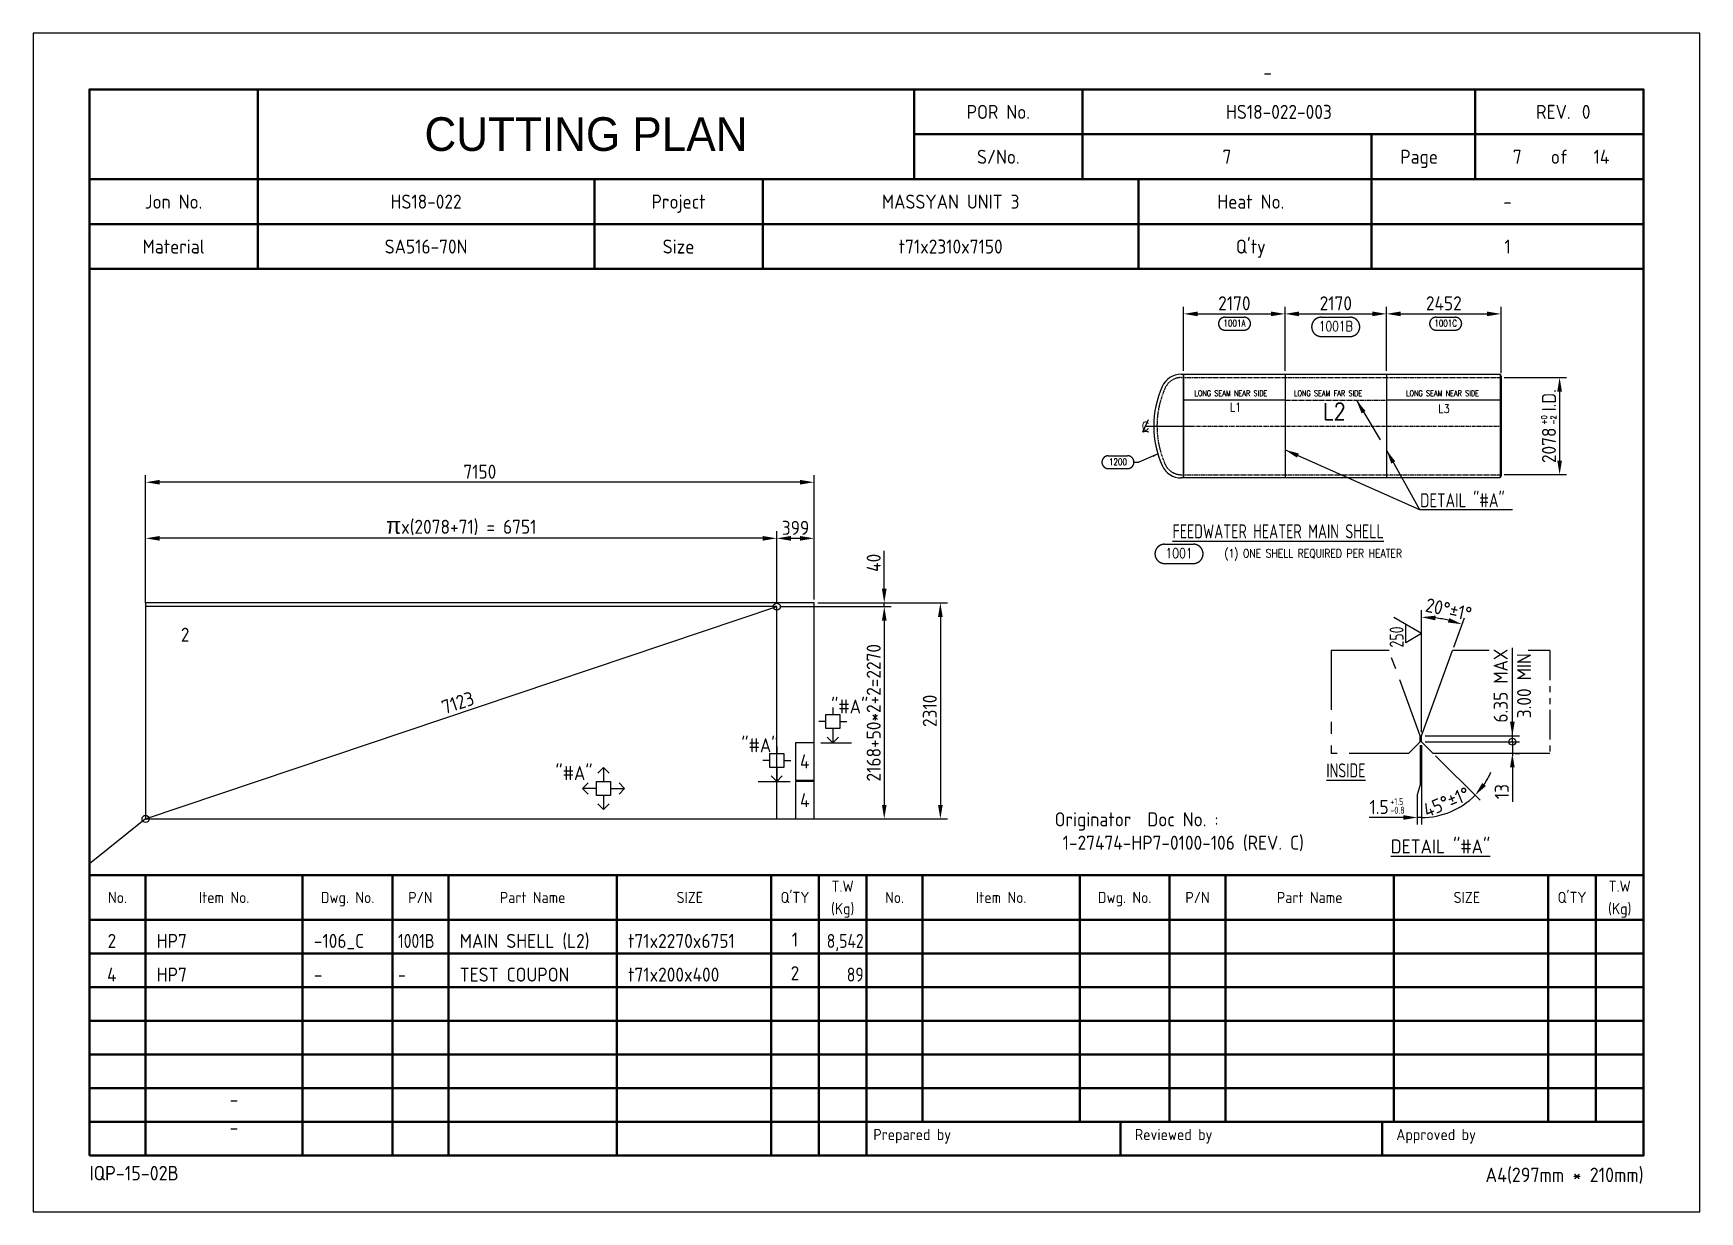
# Model space of a CAD drawing. Header units: millimetres. Extents: x -47360 to 661737, y -45870 to 354580.
# Drawn here: x 20000 to 37820, y 60000 to 72600 of the extents above; entities that cross this region are included whole.
import ezdxf
from ezdxf.enums import TextEntityAlignment as Align

# ---------------------------------------------------------------- set-up
doc = ezdxf.new("R2010")
doc.units = ezdxf.units.MM
doc.header["$LTSCALE"] = 10
for name, pattern in [('CENTER', [2, 1.25, -0.25, 0.25, -0.25]), ('CONT', [1, 1, 0]), ('DASHED', [0.75, 0.5, -0.25]), ('PHANTOM', [63.5, 31.75, -6.35, 6.35, -6.35, 6.35, -6.35])]:
    doc.linetypes.add(name, pattern=pattern)
for name, color, linetype in [('02_1  071x6751.28261256447x2270', 7, 'Continuous'), ('04_6  071x400x200', 7, 'Continuous'), ('11', 2, 'Continuous'), ('12', 1, 'CENTER'), ('12_Ejes principales', 1, 'CENTER'), ('13', 4, 'PHANTOM'), ('14', 3, 'DASHED'), ('15', 7, 'Continuous'), ('GEN-ANN', 7, 'CONT'), ('GEN-TXT', 7, 'CONT'), ('N07_1  071x7150x2310', 7, 'Continuous'), ('T', 2, 'Continuous')]:
    doc.layers.add(name, color=color, linetype=linetype)
doc.layers.add('PAGE', color=9, linetype='Continuous', plot=False)
doc.layers.add('TITLE', color=15, linetype='Continuous', lineweight=40)
doc.styles.add('FRACTION', font='romans.shx', dxfattribs={"bigfont": 'FRACTION.shx'})
doc.styles.add('SIMPLEX', font='romans.shx', dxfattribs={"width": 0.8})
doc.styles.get("Standard").update_dxf_attribs({"font": 'isocp2.shx', "bigfont": 'whgtxt.shx'})
doc.dimstyles.new('ISO-25', dxfattribs={"dimscale": 60, "dimtxt": 2.5, "dimasz": 2.5, "dimexe": 1.25, "dimexo": 0.625, "dimtad": 1, "dimdec": 0, "dimdsep": 46, "dimtxsty": 'Standard', "dimcen": 2.5, "dimclrt": 2, "dimadec": 0, "dimazin": 0, "dimtfac": 1, "dimtdec": 0, "dimtmove": 0, "dimatfit": 3, "dimfxl": 1, "dimarcsym": 0})
doc.dimstyles.new('ISO-25 x2', dxfattribs={"dimscale": 60, "dimtxt": 2.5, "dimasz": 2.5, "dimexe": 1.25, "dimexo": 0.625, "dimtad": 1, "dimdec": 0, "dimlfac": 2, "dimdsep": 46, "dimtxsty": 'Standard', "dimcen": 2.5, "dimclrt": 2, "dimadec": 0, "dimazin": 0, "dimtfac": 1, "dimtdec": 0, "dimtmove": 0, "dimatfit": 3, "dimfxl": 1, "dimarcsym": 0})
doc.dimstyles.get("Standard").update_dxf_attribs({"dimtxt": 1, "dimasz": 1, "dimexe": 1, "dimexo": 1, "dimgap": 1, "dimtad": 1, "dimtxsty": 'Standard', "dimcen": 2.5, "dimadec": 0, "dimazin": 0, "dimtfac": 1, "dimtmove": 0, "dimatfit": 3, "dimfxl": 1, "dimarcsym": 0})

# ---------------------------------------------------------------- blocks, each defined once
blk = doc.blocks.new('CP00')
at = {"layer": 'PAGE'}
blk.add_line((20, 70), (10, 62), dxfattribs=at)
blk.add_lwpolyline([(0, 0), (297, 0), (297, 210), (0, 210)], close=True, dxfattribs=at)
at = {"layer": 'TITLE'}
for p, q in [((40, 184), (40, 200)), ((157, 184), (157, 200)), ((10, 184), (287, 184)), ((10, 168), (287, 168)), ((10, 60), (287, 60)), ((148.5, 16), (287, 16))]:
    blk.add_line(p, q, dxfattribs=at)
at = {"layer": 'TITLE', "color": 8}
for p, q in [((187, 184), (187, 200)), ((257, 184), (257, 192)), ((40, 168), (40, 184)), ((130, 168), (130, 184)), ((238.5, 168), (238.5, 184)), ((10, 176), (287, 176)), ((20, 10), (20, 60)), ((48, 10), (48, 60)), ((64, 10), (64, 60)), ((74, 10), (74, 60)), ((104, 10), (104, 60)), ((131.5, 10), (131.5, 60)), ((140, 10), (140, 60)), ((158.5, 16), (158.5, 60)), ((186.5, 16), (186.5, 60)), ((202.5, 16), (202.5, 60)), ((212.5, 16), (212.5, 60)), ((242.5, 16), (242.5, 60)), ((270, 16), (270, 60)), ((278.5, 16), (278.5, 60)), ((10, 52), (287, 52)), ((10, 46), (287, 46)), ((10, 40), (287, 40)), ((10, 34), (287, 34)), ((10, 28), (287, 28)), ((10, 22), (287, 22)), ((10, 16), (148.5, 16)), ((193.8, 16), (193.8, 10)), ((240.4, 16), (240.4, 10))]:
    blk.add_line(p, q, dxfattribs=at)
at = {"layer": 'TITLE', "color": 9}
for p, q in [((257, 192), (257, 200)), ((157, 192), (287, 192)), ((238.5, 184), (238.5, 192)), ((100, 168), (100, 184)), ((197, 168), (197, 184)), ((148.5, 10), (148.5, 60))]:
    blk.add_line(p, q, dxfattribs=at)
at = {"layer": 'TITLE', "color": 15}
blk.add_lwpolyline([(10, 10), (287, 10), (287, 200), (10, 200)], close=True, dxfattribs=at)
at = {"layer": 'PAGE', "color": 2}
blk.add_attdef('ATT_NESTINGPLANNO', text='', height=2.5, dxfattribs=at).set_placement((220, 203), align=Align.MIDDLE_CENTER)
for tag, p in [('ATT_OWNERITEMNO', (35, 7.09)), ('ATT_PARTNAME', (35, 2.09))]:
    blk.add_attdef(tag, text='', height=2.5, dxfattribs=at).set_placement(p, align=Align.MIDDLE_LEFT)
at = {"layer": 'TITLE', "color": 2}
for s, height, p in [('POR No.', 2.5, (172, 196)), ('S/No.', 2.5, (172, 188)), ('Page', 2.5, (247, 188)), ('of', 2.5, (272, 188)), ('Jon No.', 2.5, (25, 180)), ('Project', 2.5, (115, 180)), ('Heat No.', 2.5, (217, 180)), ('-', 2.5, (262.75, 180)), ('Material', 2.5, (25, 172)), ('Size', 2.5, (115, 172)), ("Q'ty", 2.5, (217, 172)), ('No.', 2, (15, 56)), ('Item No.', 2, (34, 56)), ('Dwg. No.', 2, (56, 56)), ('P/N', 2, (69, 56)), ('Part Name', 2, (89, 56)), ('SIZE', 2, (117, 56)), ("Q'TY", 2, (135.75, 56)), ('T.W', 2, (144.25, 58)), ('No.', 2, (153.5, 56)), ('Item No.', 2, (172.5, 56)), ('Dwg. No.', 2, (194.5, 56)), ('P/N', 2, (207.5, 56)), ('Part Name', 2, (227.5, 56)), ('SIZE', 2, (255.5, 56)), ("Q'TY", 2, (274.25, 56)), ('T.W', 2, (282.75, 58)), ('(Kg)', 2, (144.25, 54)), ('(Kg)', 2, (282.75, 54))]:
    blk.add_text(s, height=height, dxfattribs=at).set_placement(p, align=Align.MIDDLE_CENTER)
blk.add_text('REV.', height=2.5, dxfattribs=at).set_placement((274, 196), align=Align.MIDDLE_RIGHT)
blk.add_text('0', height=2.5, dxfattribs=at).set_placement((276, 196), align=Align.MIDDLE_LEFT)
for s, height, p in [('Prepared by', 2, (149.73, 12.75)), ('Reviewed by', 2, (196.33, 12.75)), ('Approved by', 2, (242.93, 12.75)), ('IQP-15-02B', 2.594, (10, 5.57))]:
    blk.add_text(s, height=height, dxfattribs=at).set_placement(p)
blk.add_text('A4(297mm * 210mm)', height=2.5936, dxfattribs=at).set_placement((287, 5.26), align=Align.RIGHT)
at = {"layer": 'TITLE', "color": 3, "insert": (98.5, 192), "char_height": 6, "width": 59.896, "attachment_point": 5}
blk.add_mtext('{\\fHYHeadLine-Medium|b0|i0|c129|p18;CUTTING PLAN}', dxfattribs=at)
at = {"layer": 'TITLE', "color": 2}
for tag, height, p in [('ATT_PORNO', 2.5, (222, 196)), ('ATT_CUTTINGPLANNO', 2.5, (212.75, 188)), ('ATT_PAGENO', 2.5, (264.5, 188)), ('ATT_PAGESUBTOTAL', 2.5, (279.5, 188)), ('ATT_WONO', 2.5, (70, 180)), ('ATT_PROJECT', 2.5, (163.5, 180)), ('ATT_PORWEIGHT', 2, (278.5, 89)), ('ATT_NETWEIGHT', 2, (278.5, 83)), ('ATT_SAVEWEIGHT', 2, (278.5, 77)), ('ATT_SCRAPWEIGHT', 2, (278.5, 71)), ('ATT_CUTTING', 2, (278.5, 65))]:
    blk.add_attdef(tag, text='', height=height, dxfattribs=at).set_placement(p, align=Align.MIDDLE_CENTER)
at = {"layer": 'TITLE', "color": 3}
for tag, p in [('ATT_MATERIAL', (70, 172)), ('ATT_SIZE', (163.5, 172)), ('ATT_QTY', (262.75, 172))]:
    blk.add_attdef(tag, text='', height=2.5, dxfattribs=at).set_placement(p, align=Align.MIDDLE_CENTER)
blk = doc.blocks.new('*D119')
at = {"color": 0, "lineweight": -2, "transparency": 16777216}
for p, q in [((21200, 66507), (21200, 67275)), ((27801, 67200), (21350, 67200)), ((27951, 66507), (27951, 67275))]:
    blk.add_line(p, q, dxfattribs=at)
at = {"color": 0, "transparency": 16777216}
for points in [[(21350, 67225), (21350, 67175), (21200, 67200)], [(27801, 67225), (27801, 67175), (27951, 67200)]]:
    blk.add_solid(points, dxfattribs=at)
at = {"layer": 'Defpoints', "color": 0, "transparency": 16777216}
for p in [(21200, 67200), (21200, 66470), (27951, 66470)]:
    blk.add_point(p, dxfattribs=at)
at = {"color": 2, "transparency": 16777216, "insert": (24576, 67331), "char_height": 150, "attachment_point": 5}
blk.add_mtext('{\\fGulim|b0|i0|c129|p50;\\H1.2x;π\\Fisocp2,whgtxt|c129;\\H0.83333x;x(2078+71) = 6751}', dxfattribs=at)
blk = doc.blocks.new('*D120')
at = {"color": 0, "lineweight": -2, "transparency": 16777216}
for p, q in [((27951, 66507), (27951, 67275)), ((28101, 67200), (28200, 67200)), ((28350, 66547), (28350, 67275))]:
    blk.add_line(p, q, dxfattribs=at)
at = {"color": 0, "transparency": 16777216}
for points in [[(28101, 67225), (28101, 67175), (27951, 67200)], [(28200, 67225), (28200, 67175), (28350, 67200)]]:
    blk.add_solid(points, dxfattribs=at)
at = {"layer": 'Defpoints', "color": 0, "transparency": 16777216}
for p in [(28350, 67200), (27951, 66470), (28350, 66510)]:
    blk.add_point(p, dxfattribs=at)
at = {"color": 2, "transparency": 16777216, "insert": (28151, 67312), "char_height": 150, "attachment_point": 5}
blk.add_mtext('399', dxfattribs=at)
blk = doc.blocks.new('*D121')
at = {"color": 0, "lineweight": -2, "transparency": 16777216}
for p, q in [((27989, 66470), (29175, 66470)), ((29100, 66320), (29100, 64350)), ((27989, 64200), (29175, 64200))]:
    blk.add_line(p, q, dxfattribs=at)
at = {"color": 0, "transparency": 16777216}
for points in [[(29075, 66320), (29125, 66320), (29100, 66470)], [(29075, 64350), (29125, 64350), (29100, 64200)]]:
    blk.add_solid(points, dxfattribs=at)
at = {"layer": 'Defpoints', "color": 0, "transparency": 16777216}
for p in [(27951, 66470), (27951, 64200), (29100, 64200)]:
    blk.add_point(p, dxfattribs=at)
at = {"color": 2, "transparency": 16777216, "insert": (28987, 65335), "char_height": 150, "attachment_point": 5, "rotation": 90}
blk.add_mtext('2168+50*2+2=2270', dxfattribs=at)
blk = doc.blocks.new('*D122')
at = {"color": 0, "lineweight": -2, "transparency": 16777216}
for p, q in [((29100, 66660), (29100, 67065)), ((27989, 66470), (29175, 66470)), ((28388, 66510), (29175, 66510)), ((29100, 66470), (29100, 66510)), ((29100, 66320), (29100, 66170))]:
    blk.add_line(p, q, dxfattribs=at)
at = {"color": 0, "transparency": 16777216}
for points in [[(29075, 66660), (29125, 66660), (29100, 66510)], [(29075, 66320), (29125, 66320), (29100, 66470)]]:
    blk.add_solid(points, dxfattribs=at)
at = {"layer": 'Defpoints', "color": 0, "transparency": 16777216}
for p in [(27951, 66470), (28350, 66510), (29100, 66510)]:
    blk.add_point(p, dxfattribs=at)
at = {"color": 2, "transparency": 16777216, "insert": (28987, 66938), "char_height": 150, "attachment_point": 5, "rotation": 90}
blk.add_mtext('40', dxfattribs=at)
blk = doc.blocks.new('*D123')
at = {"color": 0, "lineweight": -2, "transparency": 16777216}
for p, q in [((28388, 66510), (29775, 66510)), ((29700, 66360), (29700, 64350)), ((28388, 64200), (29775, 64200))]:
    blk.add_line(p, q, dxfattribs=at)
at = {"color": 0, "transparency": 16777216}
for points in [[(29675, 66360), (29725, 66360), (29700, 66510)], [(29675, 64350), (29725, 64350), (29700, 64200)]]:
    blk.add_solid(points, dxfattribs=at)
at = {"layer": 'Defpoints', "color": 0, "transparency": 16777216}
for p in [(28350, 66510), (28350, 64200), (29700, 64200)]:
    blk.add_point(p, dxfattribs=at)
at = {"color": 2, "transparency": 16777216, "insert": (29587, 65355), "char_height": 150, "attachment_point": 5, "rotation": 90}
blk.add_mtext('2310', dxfattribs=at)
blk = doc.blocks.new('_Small')
at = {"color": 0, "linetype": 'ByBlock', "lineweight": -2}
blk.add_circle((0, 0), 0.25, dxfattribs=at)
blk = doc.blocks.new('*D130')
at = {"color": 0, "lineweight": -2, "transparency": 16777216}
blk.add_line((21200, 64200), (27951, 66470), dxfattribs=at)
at = {"layer": 'Defpoints', "color": 0, "transparency": 16777216}
for p in [(27951, 66470), (27951, 66470), (21200, 64200)]:
    blk.add_point(p, dxfattribs=at)
at = {"color": 0, "lineweight": -2, "transparency": 16777216, "xscale": 150, "yscale": 150, "zscale": 150}
for p, rotation in [((27951, 66470), 18.58431277206989), ((21200, 64200), 198.5843127720699)]:
    blk.add_blockref('_Small', p, dxfattribs=dict(at, rotation=rotation))
at = {"color": 2, "transparency": 16777216, "insert": (24540, 65442), "char_height": 150, "attachment_point": 5, "rotation": 18.5843}
blk.add_mtext('7123', dxfattribs=at)
blk = doc.blocks.new('*D132')
at = {"color": 0, "lineweight": -2, "transparency": 16777216}
for p, q in [((21200, 66547.5), (21200, 67875)), ((28200, 67800), (21350, 67800)), ((28350, 66547.5), (28350, 67875))]:
    blk.add_line(p, q, dxfattribs=at)
at = {"color": 0, "transparency": 16777216}
for points in [[(21350, 67825), (21350, 67775), (21200, 67800)], [(28200, 67825), (28200, 67775), (28350, 67800)]]:
    blk.add_solid(points, dxfattribs=at)
at = {"layer": 'Defpoints', "color": 0, "transparency": 16777216}
for p in [(21200, 67800), (21200, 66510), (28350, 66510)]:
    blk.add_point(p, dxfattribs=at)
at = {"color": 2, "transparency": 16777216, "insert": (24775, 67912.5), "char_height": 150, "attachment_point": 5}
blk.add_mtext('7150', dxfattribs=at)
blk = doc.blocks.new('$CL')
at = {"layer": 'GEN-TXT', "color": 2, "linetype": 'CONT'}
blk.add_line((0.031, 0.069), (-0.031, -0.069), dxfattribs=at)
blk.add_arc((0.003, -0.131), 0.0703, 61.7604, 118.2396, dxfattribs=at)
at = {"layer": 'GEN-TXT', "color": 2, "linetype": 'CONT', "style": 'FRACTION'}
blk.add_text('C', height=0.0938, dxfattribs=at).set_placement((0, 0), align=Align.MIDDLE)
blk = doc.blocks.new('$PNBR')
at = {"layer": 'GEN-ANN', "color": 7, "linetype": 'CONT'}
for p, q in [((0.125, 0.125), (0.5, 0.125)), ((0.125, -0.125), (0.5, -0.125))]:
    blk.add_line(p, q, dxfattribs=at)
for centre, start, end in [((0.125, 0), 90, 270), ((0.5, 0), 270, 90)]:
    blk.add_arc(centre, 0.125, start, end, dxfattribs=at)
at = {"layer": 'GEN-ANN', "color": 7, "linetype": 'CONT', "style": 'FRACTION'}
blk.add_attdef('PNB', text='', height=0.0938, dxfattribs=at).set_placement((0.313, -0.046), align=Align.CENTER)
blk = doc.blocks.new('*D224')
at = {"color": 0, "lineweight": -2, "transparency": 16777216}
for p, q in [((32301, 68992), (32301, 69675)), ((32451, 69600), (33236, 69600)), ((33386, 68992), (33386, 69675))]:
    blk.add_line(p, q, dxfattribs=at)
at = {"color": 0, "transparency": 16777216}
for points in [[(32451, 69625), (32451, 69575), (32301, 69600)], [(33236, 69625), (33236, 69575), (33386, 69600)]]:
    blk.add_solid(points, dxfattribs=at)
at = {"layer": 'Defpoints', "color": 0, "transparency": 16777216}
for p in [(33386, 69600), (32301, 68954), (33386, 68954)]:
    blk.add_point(p, dxfattribs=at)
at = {"color": 2, "transparency": 16777216, "insert": (32844, 69713), "char_height": 150, "attachment_point": 5}
blk.add_mtext('2170', dxfattribs=at)
blk = doc.blocks.new('*D225')
at = {"color": 0, "lineweight": -2, "transparency": 16777216}
for p, q in [((33386, 68992), (33386, 69675)), ((33536, 69600), (34321, 69600)), ((34471, 68992), (34471, 69675))]:
    blk.add_line(p, q, dxfattribs=at)
at = {"color": 0, "transparency": 16777216}
for points in [[(33536, 69625), (33536, 69575), (33386, 69600)], [(34321, 69625), (34321, 69575), (34471, 69600)]]:
    blk.add_solid(points, dxfattribs=at)
at = {"layer": 'Defpoints', "color": 0, "transparency": 16777216}
for p in [(34471, 69600), (33386, 68954), (34471, 68954)]:
    blk.add_point(p, dxfattribs=at)
at = {"color": 2, "transparency": 16777216, "insert": (33929, 69713), "char_height": 150, "attachment_point": 5}
blk.add_mtext('2170', dxfattribs=at)
blk = doc.blocks.new('*D226')
at = {"color": 0, "lineweight": -2, "transparency": 16777216}
for p, q in [((34471, 68992), (34471, 69675)), ((34621, 69600), (35547, 69600)), ((35697, 68967), (35697, 69675))]:
    blk.add_line(p, q, dxfattribs=at)
at = {"color": 0, "transparency": 16777216}
for points in [[(34621, 69625), (34621, 69575), (34471, 69600)], [(35547, 69625), (35547, 69575), (35697, 69600)]]:
    blk.add_solid(points, dxfattribs=at)
at = {"layer": 'Defpoints', "color": 0, "transparency": 16777216}
for p in [(35697, 69600), (34471, 68955), (35697, 68929)]:
    blk.add_point(p, dxfattribs=at)
at = {"color": 2, "transparency": 16777216, "insert": (35084, 69713), "char_height": 150, "attachment_point": 5}
blk.add_mtext('2452', dxfattribs=at)
blk = doc.blocks.new('*D227')
at = {"color": 0, "lineweight": -2, "transparency": 16777216}
for p, q in [((35728, 68920), (36397, 68920)), ((36322, 68770), (36322, 68031)), ((35728, 67881), (36397, 67881))]:
    blk.add_line(p, q, dxfattribs=at)
at = {"color": 0, "transparency": 16777216}
for points in [[(36297, 68770), (36347, 68770), (36322, 68920)], [(36297, 68031), (36347, 68031), (36322, 67881)]]:
    blk.add_solid(points, dxfattribs=at)
at = {"layer": 'Defpoints', "color": 0, "transparency": 16777216}
for p in [(35691, 68920), (35691, 67881), (36322, 67881)]:
    blk.add_point(p, dxfattribs=at)
at = {"color": 2, "transparency": 16777216, "insert": (36208, 68400), "char_height": 150, "attachment_point": 5, "rotation": 90}
blk.add_mtext('2078  I.D.', dxfattribs=at)
blk = doc.blocks.new('*D228')
at = {"color": 0, "lineweight": -2, "transparency": 16777216}
for p, q in [((35817, 65238), (35817, 65388)), ((34883, 65088), (35892, 65088)), ((35817, 65025), (35817, 65088)), ((34883, 65025), (35892, 65025)), ((35817, 65025), (35817, 64875))]:
    blk.add_line(p, q, dxfattribs=at)
at = {"color": 0, "transparency": 16777216}
blk.add_solid([(35792, 65238), (35842, 65238), (35817, 65088)], dxfattribs=at)
at = {"layer": 'Defpoints', "color": 0, "transparency": 16777216}
for p in [(34845, 65088), (35817, 65088), (34845, 65025)]:
    blk.add_point(p, dxfattribs=at)
at = {"color": 0, "lineweight": -2, "transparency": 16777216, "xscale": 150, "yscale": 150, "zscale": 150, "rotation": 90}
blk.add_blockref('_Small', (35817, 65025), dxfattribs=at)
blk = doc.blocks.new('*D229')
at = {"color": 0, "lineweight": -2, "transparency": 16777216}
for p, q in [((35817, 65025), (35817, 65175)), ((34883, 65025), (35892, 65025)), ((35817, 65025), (35817, 64900)), ((35847, 64900), (35892, 64900)), ((35817, 64750), (35817, 64384))]:
    blk.add_line(p, q, dxfattribs=at)
at = {"color": 0, "transparency": 16777216}
blk.add_solid([(35792, 64750), (35842, 64750), (35817, 64900)], dxfattribs=at)
at = {"layer": 'Defpoints', "color": 0, "transparency": 16777216}
for p in [(34845, 65025), (35809, 64900), (35817, 64900)]:
    blk.add_point(p, dxfattribs=at)
at = {"color": 2, "transparency": 16777216, "insert": (35704, 64492), "char_height": 150, "attachment_point": 5, "rotation": 90}
blk.add_mtext('13', dxfattribs=at)
blk = doc.blocks.new('_None')
blk = doc.blocks.new('*D230')
at = {"color": 0, "lineweight": -2, "transparency": 16777216}
for p, q in [((34845, 65126), (34845, 66432)), ((35190, 66035), (35305, 66351))]:
    blk.add_line(p, q, dxfattribs=at)
blk.add_arc((34845, 65088), 1269, 76.7786, 83.2214, dxfattribs=at)
at = {"color": 0, "transparency": 16777216}
for points in [[(34993, 66323), (34996, 66373), (34845, 66357)], [(35142, 66347), (35128, 66300), (35279, 66281)]]:
    blk.add_solid(points, dxfattribs=at)
at = {"layer": 'Defpoints', "color": 0, "transparency": 16777216}
for p in [(34992, 66349), (35177, 66000), (34845, 65088), (34845, 65088), (34845, 65025)]:
    blk.add_point(p, dxfattribs=at)
at = {"color": 2, "transparency": 16777216, "insert": (35136, 66439), "char_height": 150, "attachment_point": 5, "rotation": 347.8243}
blk.add_mtext('20°%%P1%%D', dxfattribs=at)

msp = doc.modelspace()

# ---------------------------------------------------------------- linework, layer by layer
for p, q in [((35816.95, 65388.5), (35816.95, 66028.75)), ((28420.47, 65015), (28750.23, 65015)), ((34830.14, 64987.5), (34830.14, 64563.58)), ((34845.14, 64987.5), (34845.14, 64139.66)), ((34996.66, 64873.48), (35471.17, 64398.97)), ((27749.77, 64600), (28095.05, 64600)), ((34830.14, 64563.58), (34800.14, 64456.58)), ((34800.14, 64456.58), (34800.14, 64139.66)), ((34650.14, 64214.66), (34283.93, 64214.66)), ((34845.14, 64214.66), (34800.14, 64214.66))]:
    msp.add_line(p, q)
for start, end in [(325.621043, 336.242086), (270, 315)]:
    msp.add_arc((34845.14, 65025), 810.34, start, end)
for points in [[(35533.17, 64551.46), (35494.69, 64583.39), (35418.14, 64452)], [(34650.14, 64239.66), (34650.14, 64189.66), (34800.14, 64214.66)]]:
    msp.add_solid(points)
at = {"layer": '02_1  071x6751.28261256447x2270'}
msp.add_lwpolyline([(27951.28, 64200), (27951.28, 66470), (21200, 66470), (21200, 64200)], close=True, dxfattribs=at)
at = {"layer": '04_6  071x400x200'}
for points in [[(28350, 65015), (28150, 65015), (28150, 64615), (28350, 64615)], [(28350, 64600), (28150, 64600), (28150, 64200), (28350, 64200)]]:
    msp.add_lwpolyline(points, close=True, dxfattribs=at)
at = {"layer": '11', "color": 3}
for p, q in [((33386.2, 68954.5), (33386.2, 67845.5)), ((34471.2, 68954.5), (34471.2, 67845.5)), ((33386.2, 68677.25), (32301.2, 68677.25)), ((35697.31, 68677.25), (34471.2, 68677.25)), ((34845.14, 65088.5), (35176.9, 66000)), ((35568.46, 66000), (35176.9, 66000)), ((36217.75, 66000), (35986.2, 66000)), ((34845.14, 65025), (34845.14, 65088.5)), ((34970.14, 64900), (34845.14, 65025)), ((36217.75, 64900), (34970.14, 64900))]:
    msp.add_line(p, q, dxfattribs=at)
msp.add_lwpolyline([(32276.12, 68954.5), (32301.2, 68954.5), (32301.2, 67845.5), (32276.12, 67845.5)], dxfattribs=at)
msp.add_lwpolyline([(32301.2, 68954.5), (35688.04, 68954.5), (35697.31, 68929.02), (35697.31, 67870.98), (35688.04, 67845.5), (32301.2, 67845.5)], close=True, dxfattribs=at)
for centre, radius, start, end in [((33014.55, 68400), 1033.1, 155.855394, 204.144606), ((32276.6, 68729.61), 224.89, 90.120932, 155.581912), ((32276.6, 68070.39), 224.89, 204.418088, 269.879068)]:
    msp.add_arc(centre, radius, start, end, dxfattribs=at)
at = {"layer": '12', "linetype": 'CENTER', "ltscale": 3}
msp.add_line((31901.69, 68400), (35697.31, 68400), dxfattribs=at)
at = {"layer": '12_Ejes principales', "ltscale": 50}
msp.add_line((31906.32, 68400), (32386.89, 68400), dxfattribs=at)
at = {"layer": '13', "ltscale": 2}
for p, q in [((34498.38, 66000), (33880.88, 66000)), ((33880.88, 66000), (33880.88, 64900)), ((34830.14, 65088.5), (34498.38, 66000)), ((34705.14, 64900), (33880.88, 64900)), ((34705.14, 64900), (34830.14, 65025))]:
    msp.add_line(p, q, dxfattribs=at)
at = {"layer": '13'}
for p, q in [((36217.75, 66000), (36217.75, 64900)), ((34830.14, 65025), (34830.14, 65088.5))]:
    msp.add_line(p, q, dxfattribs=at)
at = {"layer": '14', "color": 6, "ltscale": 2}
for p, q in [((32276.2, 68919.5), (32301.2, 68919.5)), ((33386.2, 68677.25), (34471.2, 68677.25)), ((32276.2, 67880.5), (32301.2, 67880.5))]:
    msp.add_line(p, q, dxfattribs=at)
for points in [[(32301.2, 68919.5), (35690.96, 68919.5), (35697.31, 68925.85)], [(32301.2, 67880.5), (35690.96, 67880.5), (35697.31, 67874.15)]]:
    msp.add_lwpolyline(points, dxfattribs=at)
for centre, radius, start, end in [((33014.55, 68400), 998.1, 155.855394, 204.144606), ((32276.6, 68729.61), 189.89, 90.121044, 155.531151), ((32276.6, 68070.39), 189.89, 204.468849, 269.878956)]:
    msp.add_arc(centre, radius, start, end, dxfattribs=at)
at = {"layer": '15', "linetype": 'Continuous'}
msp.add_line((35688.04, 68954.5), (35688.04, 67845.5), dxfattribs=at)
at = {"layer": '15'}
for p, q in [((31770.55, 68014.03, -106440818.53), (31822.92, 68014.03, -106440818.53)), ((34845.14, 66181.37), (34549.94, 66351.8)), ((34676.34, 66083.91), (34676.34, 66278.83)), ((34845.14, 66181.37), (34676.34, 66083.91))]:
    msp.add_line(p, q, dxfattribs=at)
at = {"layer": 'N07_1  071x7150x2310', "color": 3}
msp.add_lwpolyline([(28350, 64200), (28350, 66510), (21200, 66510), (21200, 64200)], close=True, dxfattribs=at)
at = {"layer": 'T'}
for p, q in [((28475.12, 65240), (28400.12, 65240)), ((28550.12, 65390), (28550.12, 65315)), ((28625.12, 65240), (28700.12, 65240)), ((28550.12, 65165), (28550.12, 65015)), ((27949.88, 64975), (27949.88, 64900)), ((26098.28, 64750.33), (26098.28, 64600.33)), ((27874.88, 64825), (27799.88, 64825)), ((27949.88, 64750), (27949.88, 64600)), ((28024.88, 64825), (28099.88, 64825)), ((26023.28, 64525.33), (25873.28, 64525.33)), ((26173.28, 64525.33), (26323.28, 64525.33)), ((26098.28, 64450.33), (26098.28, 64300.33))]:
    msp.add_line(p, q, dxfattribs=at)
for points in [[(28475.12, 65315), (28625.12, 65315), (28625.12, 65165), (28475.12, 65165)], [(27874.88, 64900), (28024.88, 64900), (28024.88, 64750), (27874.88, 64750)], [(26023.28, 64600.33), (26173.28, 64600.33), (26173.28, 64450.33), (26023.28, 64450.33)]]:
    msp.add_lwpolyline(points, close=True, dxfattribs=at)
for points in [[(28490.12, 65075), (28550.12, 65015), (28610.12, 65075)], [(26038.28, 64690.33), (26098.28, 64750.33), (26158.28, 64690.33)], [(25933.28, 64465.33), (25873.28, 64525.33), (25933.28, 64585.33)], [(26263.28, 64465.33), (26323.28, 64525.33), (26263.28, 64585.33)], [(27889.88, 64660), (27949.88, 64600), (28009.88, 64660)], [(26038.28, 64360.33), (26098.28, 64300.33), (26158.28, 64360.33)]]:
    msp.add_lwpolyline(points, dxfattribs=at)

# ---------------------------------------------------------------- block references
ref = msp.add_blockref('CP00', (20000, 60000), dxfattribs=dict(xscale=60, yscale=60, zscale=60))
ref.add_attrib('ATT_WONO', 'HS18-022', dxfattribs={"layer": 'TITLE', "color": 2, "height": 150}).set_placement((24200, 70800), align=Align.MIDDLE_CENTER)
ref.add_attrib('ATT_PROJECT', 'MASSYAN UNIT 3', dxfattribs={"layer": 'TITLE', "color": 2, "height": 150}).set_placement((29810, 70800), align=Align.MIDDLE_CENTER)
ref.add_attrib('ATT_PORNO', 'HS18-022-003', dxfattribs={"layer": 'TITLE', "color": 2, "height": 150}).set_placement((33320, 71760), align=Align.MIDDLE_CENTER)
ref.add_attrib('ATT_OWNERITEMNO', '-', dxfattribs={"layer": 'PAGE', "color": 2, "height": 150}).set_placement((22100, 61200), align=Align.MIDDLE_LEFT)
ref.add_attrib('ATT_PARTNAME', '-', dxfattribs={"layer": 'PAGE', "color": 2, "height": 150}).set_placement((22100, 60900), align=Align.MIDDLE_LEFT)
ref.add_attrib('ATT_MATERIAL', 'SA516-70N', dxfattribs={"layer": 'TITLE', "color": 3, "height": 150}).set_placement((24200, 70320), align=Align.MIDDLE_CENTER)
ref.add_attrib('ATT_SIZE', 't71x2310x7150', dxfattribs={"layer": 'TITLE', "color": 3, "height": 150}).set_placement((29810, 70320), align=Align.MIDDLE_CENTER)
ref.add_attrib('ATT_QTY', '1', dxfattribs={"layer": 'TITLE', "color": 3, "height": 150}).set_placement((35765, 70320), align=Align.MIDDLE_CENTER)
ref.add_attrib('ATT_NESTINGPLANNO', '-', dxfattribs={"layer": 'PAGE', "color": 2, "height": 150}).set_placement((33200, 72180), align=Align.MIDDLE_CENTER)
ref.add_attrib('ATT_CUTTINGPLANNO', '7', dxfattribs={"layer": 'TITLE', "color": 2, "height": 150}).set_placement((32765, 71280), align=Align.MIDDLE_CENTER)
ref.add_attrib('ATT_PAGENO', '7', dxfattribs={"layer": 'TITLE', "color": 2, "height": 150}).set_placement((35870, 71280), align=Align.MIDDLE_CENTER)
ref.add_attrib('ATT_PAGESUBTOTAL', '14', dxfattribs={"layer": 'TITLE', "color": 2, "height": 150}).set_placement((36770, 71280), align=Align.MIDDLE_CENTER)
at = {"layer": '15'}
ref = msp.add_blockref('$PNBR', (32673.95, 69495.48), dxfattribs=dict(at, xscale=548.7975689143431, yscale=548.7975689143431, zscale=548.7975689143431))
ref.add_attrib('PNB', '1001A', dxfattribs={"layer": '11', "height": 70, "style": 'FRACTION', "width": 0.8}).set_placement((32845.45, 69465.08), align=Align.CENTER)
ref = msp.add_blockref('$PNBR', (33670.34, 69461.18), dxfattribs=dict(at, xscale=823.1963533715145, yscale=823.1963533715145, zscale=823.1963533715145))
ref.add_attrib('PNB', '1001B', dxfattribs={"layer": '11', "color": 3, "height": 105, "style": 'FRACTION', "width": 0.8}).set_placement((33927.59, 69415.57), align=Align.CENTER)
ref = msp.add_blockref('$PNBR', (34932.06, 69495.48), dxfattribs=dict(at, xscale=548.7975689143431, yscale=548.7975689143431, zscale=548.7975689143431))
ref.add_attrib('PNB', '1001C', dxfattribs={"layer": '11', "height": 70, "style": 'FRACTION', "width": 0.8}).set_placement((35103.56, 69465.08), align=Align.CENTER)
at = {"layer": '15', "xscale": 959.9999999999998, "yscale": 959.9999999999998, "zscale": 959.9999999999998}
msp.add_blockref('$CL', (31892.42, 68401.23), dxfattribs=at)
at = {"layer": '15'}
ref = msp.add_blockref('$PNBR', (31427.55, 68014.03, -106440818.53), dxfattribs=dict(at, xscale=548.7975689143431, yscale=548.7975689143431, zscale=548.7975689143431))
ref.add_attrib('PNB', '1200', dxfattribs={"layer": '11', "height": 70, "style": 'FRACTION', "width": 0.8}).set_placement((31599.05, 67983.62, -106440818.53), align=Align.CENTER)
ref = msp.add_blockref('$PNBR', (31994.84, 67033.91, -70960545.69), dxfattribs=dict(at, xscale=823.1963533715145, yscale=823.196353371512, zscale=823.196353371513))
ref.add_attrib('PNB', '1001', dxfattribs={"layer": '11', "height": 105, "style": 'FRACTION', "width": 0.8}).set_placement((32252.09, 66988.3, -70960545.69), align=Align.CENTER)

# ---------------------------------------------------------------- texts
at = {"color": 2}
for s, height, width, p in [('DETAIL "#A"', 150, 0.85, (34831.29, 67532.25)), ('%%UFEEDWATER HEATER MAIN SHELL', 150, 0.8, (32183.18, 67200)), ('+1.5', 75, 0.8, (34511.28, 64348.21)), ('-0.8', 75, 0.8, (34511.28, 64254.94))]:
    msp.add_text(s, height=height, dxfattribs=dict(at, width=width)).set_placement(p)
at = {"color": 2, "width": 0.8}
msp.add_text('250', height=150, rotation=90, dxfattribs=at).set_placement((34653.76, 66032))
msp.add_text('%%UINSIDE', height=150, dxfattribs=at).set_placement((34036.6, 64718.24), align=Align.MIDDLE_CENTER)
at = {"color": 2}
msp.add_text('%%UDETAIL "#A"', height=150, dxfattribs=at).set_placement((34516.6, 63830))
at = {"color": 2, "char_height": 150, "attachment_point": 5}
for s, insert, rotation in [('6.35 MAX\\P3.00 MIN', (35816.95, 65624.13), 90), ('45°%%P1%%D', (35112.19, 64380.28), 22.5)]:
    msp.add_mtext(s, dxfattribs=dict(at, insert=insert, rotation=rotation))
at = {"color": 2, "insert": (34392.03, 64327.16), "char_height": 150, "attachment_point": 5}
msp.add_mtext('1.5', dxfattribs=at)
at = {"layer": '11', "style": 'SIMPLEX', "width": 0.85}
for s, p in [('L1', (32795.91, 68557.52, 70960545.69)), ('L3', (35025.37, 68540.8, 141921091.37))]:
    msp.add_text(s, height=90, dxfattribs=at).set_placement(p)
at = {"layer": '11', "color": 3, "style": 'SIMPLEX', "width": 0.85}
msp.add_text('L2', height=180, dxfattribs=at).set_placement((33793.37, 68466.3, 70960545.69))
at = {"layer": '15', "style": 'SIMPLEX', "width": 0.8}
for s, p in [('LONG SEAM NEAR SIDE', (32417.12, 68720.66, 70960545.69)), ('LONG SEAM FAR SIDE', (33482.31, 68720.66, 70960545.69)), ('LONG SEAM NEAR SIDE', (34680.47, 68720.66, 70960545.69))]:
    msp.add_text(s, height=60, dxfattribs=at).set_placement(p)
for s, p in [('+0', (36186.87, 68415.04)), ('-2', (36286.87, 68415.04))]:
    msp.add_text(s, height=60, rotation=90, dxfattribs=at).set_placement(p)
at = {"layer": '15', "color": 2, "style": 'SIMPLEX', "width": 0.8}
msp.add_text('(1) ONE SHELL REQUIRED PER HEATER', height=90, dxfattribs=at).set_placement((33686.84, 67038.7, -70960545.69), align=Align.MIDDLE_CENTER)
at = {"layer": 'T'}
for s, p in [('2', (21623.6, 66094.37)), ('2', (20840, 62820)), ('4', (20840, 62460))]:
    msp.add_text(s, height=150, dxfattribs=at).set_placement(p, align=Align.CENTER)
for s, p in [('"#A"', (28730.19, 65402)), ('"#A"', (27769.81, 64987)), ('4', (28250, 64815)), ('"#A"', (25781.8, 64689.9)), ('4', (28250, 64400))]:
    msp.add_text(s, height=150, dxfattribs=at).set_placement(p, align=Align.MIDDLE_CENTER)
for s, p in [('HP7', (21320, 62820)), ('-106_C', (23000, 62820)), ('MAIN SHELL (L2)', (24560, 62820)), ('t71x2270x6751', (26360, 62820)), ('HP7', (21320, 62460)), ('TEST COUPON', (24560, 62460)), ('t71x200x400', (26360, 62460)), ('-', (23000, 62460))]:
    msp.add_text(s, height=150, dxfattribs=at).set_placement(p)
at = {"layer": 'T', "width": 0.9}
for s, p in [('1001B', (23900, 62820)), ('-', (23900, 62460))]:
    msp.add_text(s, height=150, dxfattribs=at).set_placement(p)
at = {"layer": 'T'}
for s, p in [('1', (28145, 62910)), ('2', (28145, 62550))]:
    msp.add_text(s, height=150, dxfattribs=at).set_placement(p, align=Align.MIDDLE)
at = {"layer": 'T', "width": 0.9}
for s, p in [('8,542', (28880, 62820)), ('89', (28880, 62460))]:
    msp.add_text(s, height=150, dxfattribs=at).set_placement(p, align=Align.RIGHT)
at = {"layer": 'T', "insert": (30921.94, 64270.11), "char_height": 150, "width": 3304.3281, "attachment_point": 1}
msp.add_mtext('Originator  Doc No. : \\P 1-27474-HP7-0100-106 (REV. C)', dxfattribs=at)

# ---------------------------------------------------------------- dimensions: what is measured, and where the dimension line sits
dim = msp.add_linear_dim(base=(33386.2, 69600), p1=(32301.2, 68954.5), p2=(33386.2, 68954.5), dimstyle='ISO-25 x2')
dim.commit()
dim.dimension.update_dxf_attribs({"geometry": '*D224', "text_midpoint": (32843.61, 69600), "dimtype": 160})
for base, p1, p2, dimstyle, picture, middle in [((34471.2, 69600), (33386.2, 68954.5), (34471.2, 68954.5), 'ISO-25 x2', '*D225', (33928.7, 69712.51)), ((35697.31, 69600), (34471.2, 68954.5), (35697.31, 68929.02), 'ISO-25 x2', '*D226', (35084.25, 69712.51)), ((21200, 67800), (28350, 66510), (21200, 66510), 'ISO-25', '*D132', (24775, 67912.5)), ((28350, 67200), (27951.28, 66470), (28350, 66510), 'ISO-25', '*D120', (28150.64, 67312.5))]:
    dim = msp.add_linear_dim(base=base, p1=p1, p2=p2, dimstyle=dimstyle)
    dim.commit()
    dim.dimension.update_dxf_attribs({"geometry": picture, "text_midpoint": middle})
for base, p1, p2, text, dimstyle, picture, middle in [((36321.7, 67880.5), (35690.96, 68919.5), (35690.96, 67880.5), '<>  I.D.', 'ISO-25 x2', '*D227', (36208.16, 68400)), ((29100, 64200), (27951.28, 66470), (27951.28, 64200), '2168+50*2+2=<>', 'ISO-25', '*D121', (28987.49, 65335))]:
    dim = msp.add_linear_dim(base=base, p1=p1, p2=p2, angle=90, text=text, dimstyle=dimstyle)
    dim.commit()
    dim.dimension.update_dxf_attribs({"geometry": picture, "text_midpoint": middle})
dim = msp.add_linear_dim(base=(21200, 67200), p1=(27951.28, 66470), p2=(21200, 66470), text='{\\fGulim|b0|i0|c129|p50;\\H1.2x;π\\Fisocp2,whgtxt|c129;\\H0.83333x;x(2078+71) = <>}', dimstyle='ISO-25')
dim.commit()
dim.dimension.update_dxf_attribs({"geometry": '*D119', "text_midpoint": (24575.64, 67331.25)})
for base, p1, p2, picture, middle in [((29100, 66510), (27951.28, 66470), (28350, 66510), '*D122', (28987.5, 66937.56)), ((29700, 64200), (28350, 66510), (28350, 64200), '*D123', (29587.49, 65355))]:
    dim = msp.add_linear_dim(base=base, p1=p1, p2=p2, angle=90, dimstyle='ISO-25')
    dim.commit()
    dim.dimension.update_dxf_attribs({"geometry": picture, "text_midpoint": middle})
dim = msp.add_aligned_dim(p1=(21200, 64200), p2=(27951.28, 66470), distance=0, dimstyle='ISO-25', override={"dimblk1": 'Small', "dimblk2": 'Small', "dimsah": 1, "dimse1": 1, "dimse2": 1})
dim.commit()
dim.dimension.update_dxf_attribs({"geometry": '*D130', "text_midpoint": (24539.78, 65441.65)})
dim = msp.add_angular_dim_2l(base=(34992.42, 66348.52), line1=((34845.14, 65088.5), (35176.9, 66000)), line2=((34845.14, 65025), (34845.14, 65088.5)), text='<>%%P1%%D', dimstyle='ISO-25')
dim.commit()
dim.dimension.update_dxf_attribs({"geometry": '*D230', "text_midpoint": (35112.7, 66328.57), "dimtype": 162})
for base, p2, text, override, picture, middle in [((35816.95, 65088.5), (34845.14, 65088.5), ' ', {"dimblk1": 'Small', "dimsah": 1}, '*D228', (35816.95, 65056.75)), ((35816.95, 64900), (35809.4, 64900), '13', {"dimblk1": 'None', "dimsah": 1}, '*D229', (35704.45, 64491.89))]:
    dim = msp.add_linear_dim(base=base, p1=(34845.14, 65025), p2=p2, angle=90, text=text, dimstyle='ISO-25', override=override)
    dim.commit()
    dim.dimension.update_dxf_attribs({"geometry": picture, "text_midpoint": middle})

# ---------------------------------------------------------------- leaders
for points in [[(34148.63, 68677.25), (34404.32, 68253.19)], [(33386.2, 68146.14), (34822.23, 67506.68)], [(34471.2, 68142.28), (34822.23, 67506.68), (35816.99, 67506.68)]]:
    msp.add_leader(points, dimstyle='ISO-25', override={"dimgap": 0.625, "dimtad": 0})
at = {"layer": '15'}
msp.add_leader([(32027.84, 68102.29, 35480272.84), (31822.92, 68014.03, 35480272.84)], dimstyle='Standard', override={"dimtxt": 60, "dimasz": 60, "dimexe": 60, "dimexo": 30, "dimgap": 30, "dimtad": 0, "dimtih": 0, "dimtoh": 0, "dimdec": 1, "dimrnd": 0.5, "dimzin": 8, "dimtxsty": 'SIMPLEX', "dimcen": 30, "dimclrt": 7, "dimtdec": 2, "dimtofl": 1, "dimtzin": 8}, dxfattribs=at)

doc.saveas('drawing.dxf')
